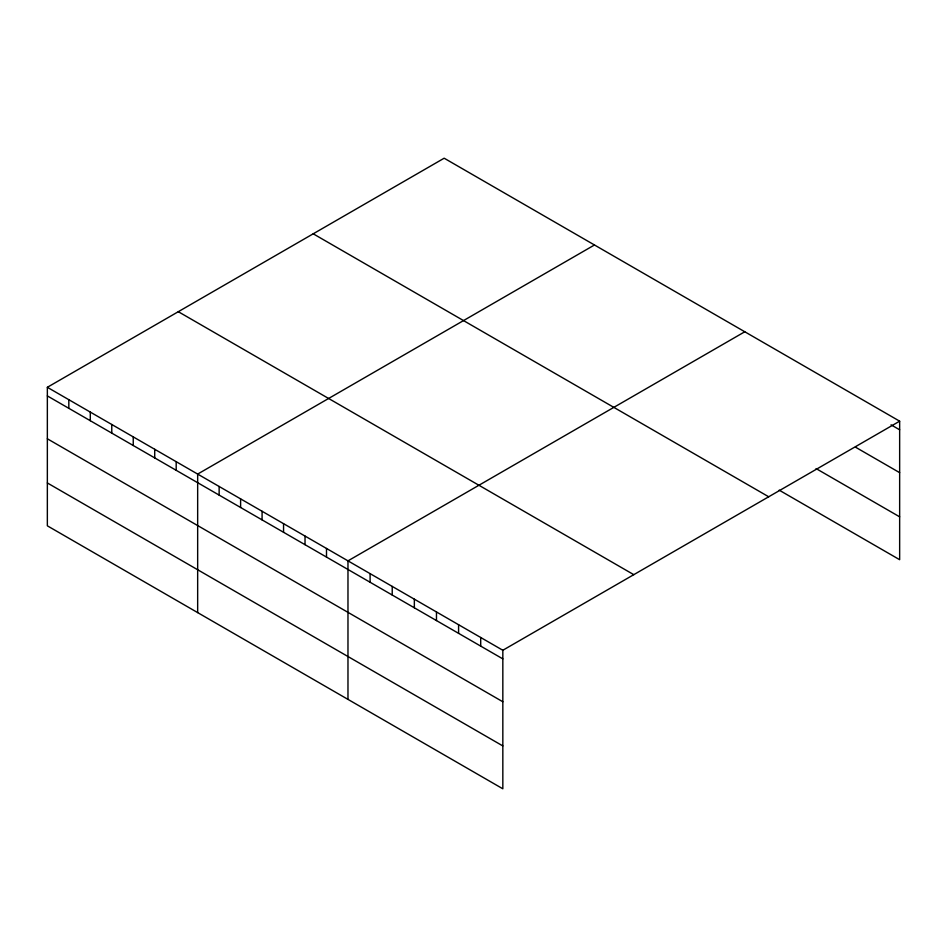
<?xml version="1.0" encoding="UTF-8"?>
<svg xmlns="http://www.w3.org/2000/svg" width="947" height="947" viewBox="0 0 947 947"><rect width="100%" height="100%" fill="white"/><g stroke="black" fill="none" stroke-linecap="round" stroke-linejoin="round"><path stroke-width="1.42" d="M47.35 387.299L502.833 650.269L502.833 788.792L47.35 525.822L47.35 387.299L444.167 158.208L899.65 421.178L899.65 559.701L779.203 490.155M594.467 244.989L197.663 474.08L197.663 612.602M744.78 331.77L347.975 560.861L347.975 699.383M502.833 650.269L899.65 421.178M891.044 424.824L899.65 429.796M855.401 447.114L899.65 472.66M816.077 468.576L899.65 516.825M313.208 233.802L768.704 496.784M178.296 311.693L633.792 574.675M47.35 395.917L502.833 658.887M47.35 438.781L502.833 701.763M47.35 482.958L502.833 745.928M480.709 637.497L480.709 646.114M458.585 624.724L458.585 633.342M436.472 611.951L436.472 620.569M414.348 599.179L414.348 607.796M392.224 586.406L392.224 595.024M370.099 573.633L370.099 582.251M326.502 548.467L326.502 557.085M305.029 536.073L305.029 544.679M283.555 523.667L283.555 532.285M262.082 511.273L262.082 519.891M240.609 498.88L240.609 507.485M219.136 486.474L219.136 495.092M176.189 461.686L176.189 470.304M154.716 449.292L154.716 457.898M133.243 436.887L133.243 445.504M111.77 424.493L111.77 433.11M90.296 412.099L90.296 420.705M68.823 399.693L68.823 408.311"/></g></svg>
